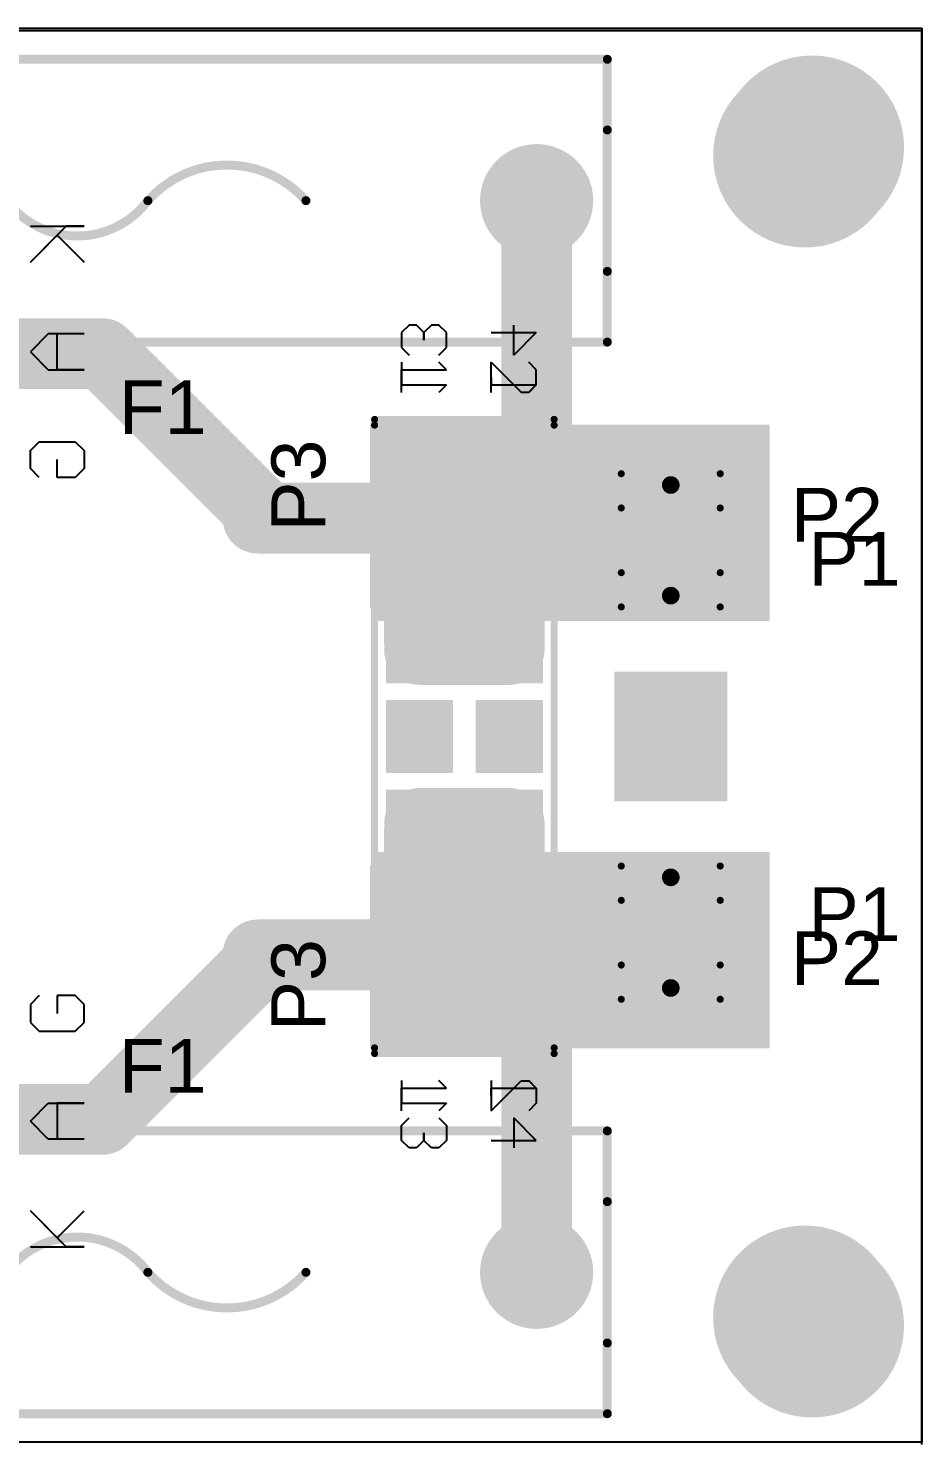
# Model space of a CAD drawing. Header units: millimetres. Extents: x 2180 to 2282, y 1158 to 1302.
# Drawn here: x 2257.14 to 2282.42, y 1157.51 to 1197.58 of the extents above; entities that cross this region are included whole.
import ezdxf

# ---------------------------------------------------------------- set-up
doc = ezdxf.new("R2010")
doc.units = ezdxf.units.MM
for name, color, linetype in [('1', 7, 'Continuous'), ('BottomLayer', 5, 'Continuous'), ('BottomSolder', 6, 'Continuous'), ('MultiLayer', 9, 'Continuous'), ('PadHoleLayer', 156, 'Continuous'), ('TopLayer', 1, 'Continuous'), ('TopOverlay', 40, 'Continuous'), ('TopSolder', 216, 'Continuous')]:
    doc.layers.add(name, color=color, linetype=linetype)
doc.styles.get("Standard").update_dxf_attribs({"font": 'arial.ttf'})

# ---------------------------------------------------------------- blocks, each defined once
blk = doc.blocks.new('F_______4')
at = {"layer": 'BottomLayer', "const_width": 1.5}
for points in [[(1.25, 0, 1), (2.75, 0, 1)], [(22.25, 0, 1), (23.75, 0, 1)]]:
    blk.add_lwpolyline(points, format="xyb", close=True, dxfattribs=at)
at = {"layer": 'BottomSolder', "const_width": 1.602}
for points in [[(1.199, 0, 1), (2.801, 0, 1)], [(22.199, 0, 1), (23.801, 0, 1)]]:
    blk.add_lwpolyline(points, format="xyb", close=True, dxfattribs=at)
at = {"layer": 'MultiLayer', "const_width": 1.5}
for points in [[(1.25, 0, 1), (2.75, 0, 1)], [(22.25, 0, 1), (23.75, 0, 1)]]:
    blk.add_lwpolyline(points, format="xyb", close=True, dxfattribs=at)
at = {"layer": 'PadHoleLayer', "const_width": 0.875}
for points in [[(1.562, 0, 1), (2.437, 0, 1)], [(22.563, 0, 1), (23.438, 0, 1)]]:
    blk.add_lwpolyline(points, format="xyb", close=True, dxfattribs=at)
at = {"layer": 'TopLayer', "const_width": 1.5}
for points in [[(1.25, 0, 1), (2.75, 0, 1)], [(22.25, 0, 1), (23.75, 0, 1)]]:
    blk.add_lwpolyline(points, format="xyb", close=True, dxfattribs=at)
at = {"layer": 'TopOverlay', "const_width": 0.254}
for points in [[(0, 4), (25, 4)], [(0, 2), (0, 4)], [(25, 2), (25, 4)], [(0, -2), (0, 2)], [(25, -2), (25, 2)], [(25, -4), (25, 2)], [(0, -4), (0, -2)], [(0, -4), (25, -4)]]:
    blk.add_lwpolyline(points, dxfattribs=at)
at = {"layer": 'TopOverlay', "const_width": 0.127}
for points in [[(-0.064, 4, 1), (0.064, 4, 1)], [(-0.064, 4, 1), (0.064, 4, 1)], [(24.937, 4, 1), (25.064, 4, 1)], [(24.937, 4, 1), (25.064, 4, 1)], [(-0.064, 2, 1), (0.064, 2, 1)], [(-0.064, 2, 1), (0.064, 2, 1)], [(24.937, 2, 1), (25.064, 2, 1)], [(24.937, 2, 1), (25.064, 2, 1)], [(24.937, 2, 1), (25.064, 2, 1)], [(7.936, 0, 1), (8.063, 0, 1)], [(11.936, 0, 1), (12.063, 0, 1)], [(11.936, 0, 1), (12.063, 0, 1)], [(16.409, 0, 1), (16.536, 0, 1)], [(-0.064, -2, 1), (0.064, -2, 1)], [(-0.064, -2, 1), (0.064, -2, 1)], [(24.937, -2, 1), (25.064, -2, 1)], [(-0.064, -4, 1), (0.064, -4, 1)], [(-0.064, -4, 1), (0.064, -4, 1)], [(24.937, -4, 1), (25.064, -4, 1)], [(24.937, -4, 1), (25.064, -4, 1)]]:
    blk.add_lwpolyline(points, format="xyb", close=True, dxfattribs=at)
at = {"layer": 'TopOverlay', "const_width": 0.254}
for points in [[(12, 0, -0.4514), (16.472, 0)], [(12, 0, -0.500001), (8, 0)]]:
    blk.add_lwpolyline(points, format="xyb", dxfattribs=at)
at = {"layer": 'TopSolder', "const_width": 1.602}
for points in [[(1.199, 0, 1), (2.801, 0, 1)], [(22.199, 0, 1), (23.801, 0, 1)]]:
    blk.add_lwpolyline(points, format="xyb", close=True, dxfattribs=at)
blk = doc.blocks.new('PIN1_5')
at = {"layer": 'BottomLayer'}
blk.add_solid([(-1.5, -1.5), (1.5, -1.5), (-1.5, 1.5), (1.5, 1.5)], dxfattribs=at)
at = {"layer": 'BottomSolder'}
blk.add_solid([(-1.602, -1.602), (1.602, -1.602), (-1.602, 1.602), (1.602, 1.602)], dxfattribs=at)
at = {"layer": 'MultiLayer'}
blk.add_solid([(-1.5, -1.5), (1.5, -1.5), (-1.5, 1.5), (1.5, 1.5)], dxfattribs=at)
at = {"layer": 'PadHoleLayer', "const_width": 1}
blk.add_lwpolyline([(-0.5, 0, 1), (0.5, 0, 1)], format="xyb", close=True, dxfattribs=at)
at = {"layer": 'TopLayer'}
blk.add_solid([(-1.5, -1.5), (1.5, -1.5), (-1.5, 1.5), (1.5, 1.5)], dxfattribs=at)
at = {"layer": 'TopOverlay'}
for points, const_width in [([(0.125, 2.05, 1), (-0.125, 2.05, 1)], 0.25), ([(-0.188, 2.05, 1), (-0.063, 2.05, 1)], 0.125), ([(0.063, 2.05, 1), (0.188, 2.05, 1)], 0.125), ([(-1.45, 1.4, 1), (-1.35, 1.4, 1)], 0.1), ([(-1.45, 1.4, 1), (-1.35, 1.4, 1)], 0.1), ([(1.35, 1.4, 1), (1.45, 1.4, 1)], 0.1), ([(1.35, 1.4, 1), (1.45, 1.4, 1)], 0.1), ([(-1.45, -1.4, 1), (-1.35, -1.4, 1)], 0.1), ([(-1.45, -1.4, 1), (-1.35, -1.4, 1)], 0.1), ([(1.35, -1.4, 1), (1.45, -1.4, 1)], 0.1), ([(1.35, -1.4, 1), (1.45, -1.4, 1)], 0.1)]:
    blk.add_lwpolyline(points, format="xyb", close=True, dxfattribs=dict(at, const_width=const_width))
at = {"layer": 'TopOverlay', "const_width": 0.2}
for points in [[(-1.4, -1.4), (-1.4, 1.4)], [(-1.4, 1.4), (1.4, 1.4)], [(1.4, -1.4), (1.4, 1.4)], [(-1.4, -1.4), (1.4, -1.4)]]:
    blk.add_lwpolyline(points, dxfattribs=at)
at = {"layer": 'TopSolder'}
blk.add_solid([(-1.602, -1.602), (1.602, -1.602), (-1.602, 1.602), (1.602, 1.602)], dxfattribs=at)
blk = doc.blocks.new('PIN1_6')
at = {"layer": 'BottomLayer'}
blk.add_solid([(-1.5, -1.5), (1.5, -1.5), (-1.5, 1.5), (1.5, 1.5)], dxfattribs=at)
at = {"layer": 'BottomSolder'}
blk.add_solid([(-1.602, -1.602), (1.602, -1.602), (-1.602, 1.602), (1.602, 1.602)], dxfattribs=at)
at = {"layer": 'MultiLayer'}
blk.add_solid([(-1.5, -1.5), (1.5, -1.5), (-1.5, 1.5), (1.5, 1.5)], dxfattribs=at)
at = {"layer": 'PadHoleLayer', "const_width": 1}
blk.add_lwpolyline([(-0.5, 0, 1), (0.5, 0, 1)], format="xyb", close=True, dxfattribs=at)
at = {"layer": 'TopLayer'}
blk.add_solid([(-1.5, -1.5), (1.5, -1.5), (-1.5, 1.5), (1.5, 1.5)], dxfattribs=at)
at = {"layer": 'TopOverlay'}
for points, const_width in [([(0.125, 2.05, 1), (-0.125, 2.05, 1)], 0.25), ([(-0.188, 2.05, 1), (-0.063, 2.05, 1)], 0.125), ([(0.063, 2.05, 1), (0.188, 2.05, 1)], 0.125), ([(-1.45, 1.4, 1), (-1.35, 1.4, 1)], 0.1), ([(-1.45, 1.4, 1), (-1.35, 1.4, 1)], 0.1), ([(1.35, 1.4, 1), (1.45, 1.4, 1)], 0.1), ([(1.35, 1.4, 1), (1.45, 1.4, 1)], 0.1), ([(-1.45, -1.4, 1), (-1.35, -1.4, 1)], 0.1), ([(-1.45, -1.4, 1), (-1.35, -1.4, 1)], 0.1), ([(1.35, -1.4, 1), (1.45, -1.4, 1)], 0.1), ([(1.35, -1.4, 1), (1.45, -1.4, 1)], 0.1)]:
    blk.add_lwpolyline(points, format="xyb", close=True, dxfattribs=dict(at, const_width=const_width))
at = {"layer": 'TopOverlay', "const_width": 0.2}
for points in [[(-1.4, -1.4), (-1.4, 1.4)], [(-1.4, 1.4), (1.4, 1.4)], [(1.4, -1.4), (1.4, 1.4)], [(-1.4, -1.4), (1.4, -1.4)]]:
    blk.add_lwpolyline(points, dxfattribs=at)
at = {"layer": 'TopSolder'}
blk.add_solid([(-1.602, -1.602), (1.602, -1.602), (-1.602, 1.602), (1.602, 1.602)], dxfattribs=at)
blk = doc.blocks.new('HDR2X7_7')
at = {"layer": 'BottomLayer'}
for points in [[(-0.85, 1.69), (0.85, 1.69), (-0.85, 3.39), (0.85, 3.39)], [(1.69, 1.69), (3.39, 1.69), (1.69, 3.39), (3.39, 3.39)], [(4.23, 1.69), (5.93, 1.69), (4.23, 3.39), (5.93, 3.39)], [(6.77, 1.69), (8.47, 1.69), (6.77, 3.39), (8.47, 3.39)], [(9.31, 1.69), (11.01, 1.69), (9.31, 3.39), (11.01, 3.39)], [(11.85, 1.69), (13.55, 1.69), (11.85, 3.39), (13.55, 3.39)], [(14.39, 1.69), (16.09, 1.69), (14.39, 3.39), (16.09, 3.39)], [(-0.85, -0.85), (0.85, -0.85), (-0.85, 0.85), (0.85, 0.85)], [(1.69, -0.85), (3.39, -0.85), (1.69, 0.85), (3.39, 0.85)], [(4.23, -0.85), (5.93, -0.85), (4.23, 0.85), (5.93, 0.85)], [(6.77, -0.85), (8.47, -0.85), (6.77, 0.85), (8.47, 0.85)], [(9.31, -0.85), (11.01, -0.85), (9.31, 0.85), (11.01, 0.85)], [(11.85, -0.85), (13.55, -0.85), (11.85, 0.85), (13.55, 0.85)], [(14.39, -0.85), (16.09, -0.85), (14.39, 0.85), (16.09, 0.85)]]:
    blk.add_solid(points, dxfattribs=at)
at = {"layer": 'BottomSolder'}
for points in [[(-0.952, 1.588), (0.952, 1.588), (-0.952, 3.492), (0.952, 3.492)], [(1.588, 1.588), (3.492, 1.588), (1.588, 3.492), (3.492, 3.492)], [(4.128, 1.588), (6.032, 1.588), (4.128, 3.492), (6.032, 3.492)], [(6.668, 1.588), (8.572, 1.588), (6.668, 3.492), (8.572, 3.492)], [(9.208, 1.588), (11.112, 1.588), (9.208, 3.492), (11.112, 3.492)], [(11.748, 1.588), (13.652, 1.588), (11.748, 3.492), (13.652, 3.492)], [(14.288, 1.588), (16.192, 1.588), (14.288, 3.492), (16.192, 3.492)], [(-0.952, -0.952), (0.952, -0.952), (-0.952, 0.952), (0.952, 0.952)], [(1.588, -0.952), (3.492, -0.952), (1.588, 0.952), (3.492, 0.952)], [(4.128, -0.952), (6.032, -0.952), (4.128, 0.952), (6.032, 0.952)], [(6.668, -0.952), (8.572, -0.952), (6.668, 0.952), (8.572, 0.952)], [(9.208, -0.952), (11.112, -0.952), (9.208, 0.952), (11.112, 0.952)], [(11.748, -0.952), (13.652, -0.952), (11.748, 0.952), (13.652, 0.952)], [(14.288, -0.952), (16.192, -0.952), (14.288, 0.952), (16.192, 0.952)]]:
    blk.add_solid(points, dxfattribs=at)
at = {"layer": 'MultiLayer'}
for points in [[(-0.85, 1.69), (0.85, 1.69), (-0.85, 3.39), (0.85, 3.39)], [(1.69, 1.69), (3.39, 1.69), (1.69, 3.39), (3.39, 3.39)], [(4.23, 1.69), (5.93, 1.69), (4.23, 3.39), (5.93, 3.39)], [(6.77, 1.69), (8.47, 1.69), (6.77, 3.39), (8.47, 3.39)], [(9.31, 1.69), (11.01, 1.69), (9.31, 3.39), (11.01, 3.39)], [(11.85, 1.69), (13.55, 1.69), (11.85, 3.39), (13.55, 3.39)], [(14.39, 1.69), (16.09, 1.69), (14.39, 3.39), (16.09, 3.39)], [(-0.85, -0.85), (0.85, -0.85), (-0.85, 0.85), (0.85, 0.85)], [(1.69, -0.85), (3.39, -0.85), (1.69, 0.85), (3.39, 0.85)], [(4.23, -0.85), (5.93, -0.85), (4.23, 0.85), (5.93, 0.85)], [(6.77, -0.85), (8.47, -0.85), (6.77, 0.85), (8.47, 0.85)], [(9.31, -0.85), (11.01, -0.85), (9.31, 0.85), (11.01, 0.85)], [(11.85, -0.85), (13.55, -0.85), (11.85, 0.85), (13.55, 0.85)], [(14.39, -0.85), (16.09, -0.85), (14.39, 0.85), (16.09, 0.85)]]:
    blk.add_solid(points, dxfattribs=at)
at = {"layer": 'PadHoleLayer', "const_width": 0.6}
for points in [[(-0.3, 2.54, 1), (0.3, 2.54, 1)], [(2.24, 2.54, 1), (2.84, 2.54, 1)], [(4.78, 2.54, 1), (5.38, 2.54, 1)], [(7.32, 2.54, 1), (7.92, 2.54, 1)], [(9.86, 2.54, 1), (10.46, 2.54, 1)], [(12.4, 2.54, 1), (13, 2.54, 1)], [(14.94, 2.54, 1), (15.54, 2.54, 1)], [(-0.3, 0, 1), (0.3, 0, 1)], [(2.24, 0, 1), (2.84, 0, 1)], [(4.78, 0, 1), (5.38, 0, 1)], [(7.32, 0, 1), (7.92, 0, 1)], [(9.86, 0, 1), (10.46, 0, 1)], [(12.4, 0, 1), (13, 0, 1)], [(14.94, 0, 1), (15.54, 0, 1)]]:
    blk.add_lwpolyline(points, format="xyb", close=True, dxfattribs=at)
at = {"layer": 'TopLayer'}
for points in [[(-0.85, 1.69), (0.85, 1.69), (-0.85, 3.39), (0.85, 3.39)], [(1.69, 1.69), (3.39, 1.69), (1.69, 3.39), (3.39, 3.39)], [(4.23, 1.69), (5.93, 1.69), (4.23, 3.39), (5.93, 3.39)], [(6.77, 1.69), (8.47, 1.69), (6.77, 3.39), (8.47, 3.39)], [(9.31, 1.69), (11.01, 1.69), (9.31, 3.39), (11.01, 3.39)], [(11.85, 1.69), (13.55, 1.69), (11.85, 3.39), (13.55, 3.39)], [(14.39, 1.69), (16.09, 1.69), (14.39, 3.39), (16.09, 3.39)], [(-0.85, -0.85), (0.85, -0.85), (-0.85, 0.85), (0.85, 0.85)], [(1.69, -0.85), (3.39, -0.85), (1.69, 0.85), (3.39, 0.85)], [(4.23, -0.85), (5.93, -0.85), (4.23, 0.85), (5.93, 0.85)], [(6.77, -0.85), (8.47, -0.85), (6.77, 0.85), (8.47, 0.85)], [(9.31, -0.85), (11.01, -0.85), (9.31, 0.85), (11.01, 0.85)], [(11.85, -0.85), (13.55, -0.85), (11.85, 0.85), (13.55, 0.85)], [(14.39, -0.85), (16.09, -0.85), (14.39, 0.85), (16.09, 0.85)]]:
    blk.add_solid(points, dxfattribs=at)
at = {"layer": 'TopOverlay'}
for p, q in [((-2.836, 3.302), (-3.048, 3.09)), ((-2.413, 3.302), (-2.836, 3.302)), ((-2.202, 3.09), (-2.413, 3.302)), ((17.484, 3.302), (17.272, 3.09)), ((17.484, 2.032), (17.484, 3.302)), ((18.965, 3.302), (18.33, 2.667)), ((18.965, 2.032), (18.965, 3.302)), ((-3.048, 2.032), (-2.202, 2.878)), ((-2.202, 2.878), (-2.202, 3.09)), ((18.33, 2.667), (19.176, 2.667)), ((-2.202, 2.032), (-3.048, 2.032)), ((17.272, 2.032), (17.695, 2.032)), ((17.695, 2.032), (17.484, 2.032)), ((-2.836, 0.762), (-3.048, 0.55)), ((-2.836, -0.508), (-2.836, 0.762)), ((17.484, 0.762), (17.272, 0.55)), ((17.484, -0.508), (17.484, 0.762)), ((18.33, 0.55), (18.542, 0.762)), ((18.542, 0.762), (18.965, 0.762)), ((18.965, 0.762), (19.176, 0.55)), ((19.176, 0.55), (19.176, 0.338)), ((18.965, 0.127), (18.753, 0.127)), ((18.753, 0.127), (18.965, 0.127)), ((19.176, 0.338), (18.965, 0.127)), ((18.965, 0.127), (19.176, -0.085)), ((18.542, -0.508), (18.33, -0.296)), ((19.176, -0.296), (18.965, -0.508)), ((19.176, -0.085), (19.176, -0.296)), ((-3.048, -0.508), (-2.625, -0.508)), ((-2.625, -0.508), (-2.836, -0.508)), ((17.272, -0.508), (17.695, -0.508)), ((17.695, -0.508), (17.484, -0.508)), ((18.965, -0.508), (18.542, -0.508))]:
    blk.add_line(p, q, dxfattribs=at)
at = {"layer": 'TopOverlay', "const_width": 0.2}
for points in [[(-1.27, -1.27), (-1.27, 3.81)], [(16.51, 3.81), (-1.27, 3.81)], [(16.51, -1.27), (16.51, 3.81)], [(16.51, -1.27), (-1.27, -1.27)]]:
    blk.add_lwpolyline(points, dxfattribs=at)
at = {"layer": 'TopOverlay', "const_width": 0.1}
for points in [[(-1.32, 3.81, 1), (-1.22, 3.81, 1)], [(-1.32, 3.81, 1), (-1.22, 3.81, 1)], [(16.46, 3.81, 1), (16.56, 3.81, 1)], [(16.46, 3.81, 1), (16.56, 3.81, 1)], [(-1.32, -1.27, 1), (-1.22, -1.27, 1)], [(-1.32, -1.27, 1), (-1.22, -1.27, 1)], [(16.46, -1.27, 1), (16.56, -1.27, 1)], [(16.46, -1.27, 1), (16.56, -1.27, 1)]]:
    blk.add_lwpolyline(points, format="xyb", close=True, dxfattribs=at)
at = {"layer": 'TopSolder'}
for points in [[(-0.952, 1.588), (0.952, 1.588), (-0.952, 3.492), (0.952, 3.492)], [(1.588, 1.588), (3.492, 1.588), (1.588, 3.492), (3.492, 3.492)], [(4.128, 1.588), (6.032, 1.588), (4.128, 3.492), (6.032, 3.492)], [(6.668, 1.588), (8.572, 1.588), (6.668, 3.492), (8.572, 3.492)], [(9.208, 1.588), (11.112, 1.588), (9.208, 3.492), (11.112, 3.492)], [(11.748, 1.588), (13.652, 1.588), (11.748, 3.492), (13.652, 3.492)], [(14.288, 1.588), (16.192, 1.588), (14.288, 3.492), (16.192, 3.492)], [(-0.952, -0.952), (0.952, -0.952), (-0.952, 0.952), (0.952, 0.952)], [(1.588, -0.952), (3.492, -0.952), (1.588, 0.952), (3.492, 0.952)], [(4.128, -0.952), (6.032, -0.952), (4.128, 0.952), (6.032, 0.952)], [(6.668, -0.952), (8.572, -0.952), (6.668, 0.952), (8.572, 0.952)], [(9.208, -0.952), (11.112, -0.952), (9.208, 0.952), (11.112, 0.952)], [(11.748, -0.952), (13.652, -0.952), (11.748, 0.952), (13.652, 0.952)], [(14.288, -0.952), (16.192, -0.952), (14.288, 0.952), (16.192, 0.952)]]:
    blk.add_solid(points, dxfattribs=at)

msp = doc.modelspace()

# ---------------------------------------------------------------- linework, layer by layer
for p, q in [((2180.423, 1197.582), (2282.423, 1197.582)), ((2180.423, 1197.582), (2282.423, 1197.582)), ((2282.423, 1197.512), (2180.423, 1197.512)), ((2282.423, 1197.582), (2282.423, 1157.582)), ((2282.423, 1157.512), (2282.423, 1197.512)), ((2282.423, 1157.582), (2180.423, 1157.582))]:
    msp.add_line(p, q)
at = {"layer": '1'}
for p, q in [((2180.423, 1197.582), (2282.423, 1197.582)), ((2180.423, 1197.582), (2282.423, 1197.582)), ((2282.423, 1197.582), (2282.423, 1157.582)), ((2258.215, 1191.982), (2257.2, 1190.967)), ((2257.2, 1191.982), (2258.723, 1191.982)), ((2257.2, 1190.967), (2257.962, 1191.728)), ((2257.962, 1191.728), (2258.723, 1190.967)), ((2258.723, 1191.982), (2258.215, 1191.982)), ((2257.708, 1188.935), (2257.2, 1188.427)), ((2258.723, 1188.935), (2257.708, 1188.935)), ((2257.962, 1187.919), (2257.962, 1188.935)), ((2257.2, 1188.427), (2257.708, 1187.919)), ((2257.708, 1187.919), (2258.723, 1187.919)), ((2258.723, 1187.919), (2257.962, 1187.919)), ((2257.2, 1185.634), (2257.454, 1185.888)), ((2257.454, 1185.888), (2258.469, 1185.888)), ((2258.469, 1185.888), (2258.723, 1185.634)), ((2257.2, 1185.126), (2257.2, 1185.634)), ((2257.962, 1184.872), (2257.962, 1185.38)), ((2258.723, 1185.634), (2258.723, 1185.126)), ((2257.454, 1184.872), (2257.2, 1185.126)), ((2258.723, 1185.126), (2258.469, 1184.872)), ((2258.469, 1184.872), (2257.962, 1184.872)), ((2282.423, 1157.582), (2180.423, 1157.582))]:
    msp.add_line(p, q, dxfattribs=at)
for points, const_width in [([(2277.823, 1193.982, -1), (2280.424, 1193.982, -1)], 2.602), ([(2277.823, 1193.982, -1), (2280.424, 1193.982, -1)], 2.602), ([(2277.873, 1193.982, -1), (2280.373, 1193.982, -1)], 2.5), ([(2277.873, 1193.982, -1), (2280.373, 1193.982, -1)], 2.5), ([(2277.873, 1193.982, -1), (2280.373, 1193.982, -1)], 2.5), ([(2278.373, 1193.982, -1), (2279.873, 1193.982, -1)], 1.5), ([(2258.736, 1188.382, -1), (2259.736, 1188.382, -1)], 1), ([(2258.736, 1188.382, -1), (2259.736, 1188.382, -1)], 1), ([(2267.712, 1185.248, -1), (2268.712, 1185.248, -1)], 1), ([(2270.252, 1185.248, -1), (2271.252, 1185.248, -1)], 1), ([(2270.252, 1185.248, -1), (2271.252, 1185.248, -1)], 1), ([(2263.14, 1183.978, -1), (2264.14, 1183.978, -1)], 1), ([(2263.14, 1183.724, -1), (2264.14, 1183.724, -1)], 1), ([(2266.696, 1183.724, -1), (2267.696, 1183.724, -1)], 1), ([(2266.696, 1183.724, -1), (2267.696, 1183.724, -1)], 1), ([(2263.39, 1183.978, -1), (2263.89, 1183.978, -1)], 0.5), ([(2263.39, 1183.724, -1), (2263.89, 1183.724, -1)], 0.5), ([(2267.712, 1182.708, -1), (2268.712, 1182.708, -1)], 1), ([(2267.712, 1182.708, -1), (2268.712, 1182.708, -1)], 1), ([(2270.252, 1182.708, -1), (2271.252, 1182.708, -1)], 1), ([(2270.252, 1182.708, -1), (2271.252, 1182.708, -1)], 1), ([(2267.712, 1180.168, -1), (2268.712, 1180.168, -1)], 1), ([(2267.712, 1180.168, -1), (2268.712, 1180.168, -1)], 1), ([(2270.252, 1180.168, -1), (2271.252, 1180.168, -1)], 1), ([(2270.252, 1180.168, -1), (2271.252, 1180.168, -1)], 1), ([(2274.823, 1177.782, -1), (2275.823, 1177.782, -1)], 1), ([(2267.712, 1175.088, -1), (2268.712, 1175.088, -1)], 1), ([(2270.252, 1175.088, -1), (2271.252, 1175.088, -1)], 1), ([(2270.252, 1175.088, -1), (2271.252, 1175.088, -1)], 1), ([(2267.712, 1172.548, -1), (2268.712, 1172.548, -1)], 1), ([(2270.252, 1172.548, -1), (2271.252, 1172.548, -1)], 1), ([(2270.252, 1172.548, -1), (2271.252, 1172.548, -1)], 1), ([(2270.252, 1172.548, -1), (2271.252, 1172.548, -1)], 1), ([(2267.712, 1170.008, -1), (2268.712, 1170.008, -1)], 1), ([(2270.252, 1170.008, -1), (2271.252, 1170.008, -1)], 1), ([(2270.252, 1170.008, -1), (2271.252, 1170.008, -1)], 1), ([(2271.027, 1169.132, -1), (2272.027, 1169.132, -1)], 1), ([(2271.027, 1162.388, -1), (2272.027, 1162.388, -1)], 1), ([(2278.023, 1160.882, -1), (2280.624, 1160.882, -1)], 2.602), ([(2278.023, 1160.882, -1), (2280.624, 1160.882, -1)], 2.602), ([(2278.073, 1160.882, -1), (2280.573, 1160.882, -1)], 2.5), ([(2278.073, 1160.882, -1), (2280.573, 1160.882, -1)], 2.5), ([(2278.073, 1160.882, -1), (2280.573, 1160.882, -1)], 2.5), ([(2278.573, 1160.882, -1), (2280.073, 1160.882, -1)], 1.5)]:
    msp.add_lwpolyline(points, format="xyb", close=True, dxfattribs=dict(at, const_width=const_width))
for points, const_width in [([(2250.323, 1188.382), (2259.236, 1188.382)], 2), ([(2259.236, 1188.382), (2263.64, 1183.978)], 2), ([(2268.212, 1185.248), (2270.752, 1185.248)], 2), ([(2270.752, 1185.248), (2270.752, 1182.708)], 2), ([(2263.64, 1183.724), (2267.196, 1183.724)], 2), ([(2267.196, 1183.724), (2268.212, 1182.708)], 2), ([(2263.64, 1183.978), (2263.64, 1183.724)], 1), ([(2268.212, 1182.708), (2268.212, 1180.168)], 2), ([(2270.752, 1182.708), (2270.752, 1180.168)], 2), ([(2268.212, 1180.168), (2270.752, 1180.168)], 2), ([(2268.212, 1175.088), (2270.752, 1175.088)], 2), ([(2270.752, 1175.088), (2270.752, 1172.548)], 2), ([(2268.212, 1172.548), (2270.752, 1172.548)], 2), ([(2270.752, 1172.548), (2270.752, 1170.008)], 2), ([(2268.212, 1170.008), (2270.752, 1170.008)], 2), ([(2271.527, 1169.132), (2271.527, 1162.388)], 2)]:
    msp.add_lwpolyline(points, dxfattribs=dict(at, const_width=const_width))
for points in [[(2266.815, 1186.372), (2278.118, 1186.372), (2266.815, 1181.182), (2278.118, 1181.182)], [(2273.722, 1179.384), (2276.925, 1179.384), (2273.722, 1176.181), (2276.925, 1176.181)], [(2273.722, 1179.384), (2276.925, 1179.384), (2273.722, 1176.181), (2276.925, 1176.181)], [(2273.823, 1179.282), (2276.823, 1179.282), (2273.823, 1176.282), (2276.823, 1176.282)], [(2273.823, 1179.282), (2276.823, 1179.282), (2273.823, 1176.282), (2276.823, 1176.282)], [(2273.823, 1179.282), (2276.823, 1179.282), (2273.823, 1176.282), (2276.823, 1176.282)], [(2266.942, 1174.282), (2278.118, 1174.282), (2266.942, 1168.738), (2278.118, 1168.738)]]:
    msp.add_solid(points, dxfattribs=at)
at = {"layer": 'BottomLayer'}
for points, const_width in [([(2278.073, 1194.212, 1), (2280.573, 1194.212, 1)], 2.5), ([(2277.873, 1193.982, -1), (2280.373, 1193.982, -1)], 2.5), ([(2271.027, 1192.706, 1), (2272.027, 1192.706, 1)], 1), ([(2258.736, 1188.382, -1), (2259.736, 1188.382, -1)], 1), ([(2258.736, 1188.382, -1), (2259.736, 1188.382, -1)], 1), ([(2271.027, 1185.962, 1), (2272.027, 1185.962, 1)], 1), ([(2267.712, 1185.248, -1), (2268.712, 1185.248, -1)], 1), ([(2270.252, 1185.248, -1), (2271.252, 1185.248, -1)], 1), ([(2270.252, 1185.248, -1), (2271.252, 1185.248, -1)], 1), ([(2267.712, 1185.086, 1), (2268.712, 1185.086, 1)], 1), ([(2270.252, 1185.086, 1), (2271.252, 1185.086, 1)], 1), ([(2270.252, 1185.086, 1), (2271.252, 1185.086, 1)], 1), ([(2263.14, 1183.978, -1), (2264.14, 1183.978, -1)], 1), ([(2263.14, 1183.724, -1), (2264.14, 1183.724, -1)], 1), ([(2266.696, 1183.724, -1), (2267.696, 1183.724, -1)], 1), ([(2266.696, 1183.724, -1), (2267.696, 1183.724, -1)], 1), ([(2263.39, 1183.978, -1), (2263.89, 1183.978, -1)], 0.5), ([(2263.39, 1183.724, -1), (2263.89, 1183.724, -1)], 0.5), ([(2267.712, 1182.708, -1), (2268.712, 1182.708, -1)], 1), ([(2267.712, 1182.708, -1), (2268.712, 1182.708, -1)], 1), ([(2270.252, 1182.708, -1), (2271.252, 1182.708, -1)], 1), ([(2270.252, 1182.708, -1), (2271.252, 1182.708, -1)], 1), ([(2267.712, 1182.546, 1), (2268.712, 1182.546, 1)], 1), ([(2270.252, 1182.546, 1), (2271.252, 1182.546, 1)], 1), ([(2270.252, 1182.546, 1), (2271.252, 1182.546, 1)], 1), ([(2270.252, 1182.546, 1), (2271.252, 1182.546, 1)], 1), ([(2267.712, 1180.168, -1), (2268.712, 1180.168, -1)], 1), ([(2267.712, 1180.168, -1), (2268.712, 1180.168, -1)], 1), ([(2267.712, 1180.006, 1), (2268.712, 1180.006, 1)], 1), ([(2270.252, 1180.168, -1), (2271.252, 1180.168, -1)], 1), ([(2270.252, 1180.168, -1), (2271.252, 1180.168, -1)], 1), ([(2270.252, 1180.006, 1), (2271.252, 1180.006, 1)], 1), ([(2270.252, 1180.006, 1), (2271.252, 1180.006, 1)], 1), ([(2267.712, 1175.088, -1), (2268.712, 1175.088, -1)], 1), ([(2270.252, 1175.088, -1), (2271.252, 1175.088, -1)], 1), ([(2270.252, 1175.088, -1), (2271.252, 1175.088, -1)], 1), ([(2267.712, 1174.926, 1), (2268.712, 1174.926, 1)], 1), ([(2267.712, 1174.926, 1), (2268.712, 1174.926, 1)], 1), ([(2270.252, 1174.926, 1), (2271.252, 1174.926, 1)], 1), ([(2270.252, 1174.926, 1), (2271.252, 1174.926, 1)], 1), ([(2267.712, 1172.548, -1), (2268.712, 1172.548, -1)], 1), ([(2267.712, 1172.386, 1), (2268.712, 1172.386, 1)], 1), ([(2267.712, 1172.386, 1), (2268.712, 1172.386, 1)], 1), ([(2270.252, 1172.548, -1), (2271.252, 1172.548, -1)], 1), ([(2270.252, 1172.548, -1), (2271.252, 1172.548, -1)], 1), ([(2270.252, 1172.548, -1), (2271.252, 1172.548, -1)], 1), ([(2270.252, 1172.386, 1), (2271.252, 1172.386, 1)], 1), ([(2270.252, 1172.386, 1), (2271.252, 1172.386, 1)], 1), ([(2263.14, 1171.37, 1), (2264.14, 1171.37, 1)], 1), ([(2263.14, 1171.116, 1), (2264.14, 1171.116, 1)], 1), ([(2266.696, 1171.37, 1), (2267.696, 1171.37, 1)], 1), ([(2266.696, 1171.37, 1), (2267.696, 1171.37, 1)], 1), ([(2263.39, 1171.37, 1), (2263.89, 1171.37, 1)], 0.5), ([(2263.39, 1171.116, 1), (2263.89, 1171.116, 1)], 0.5), ([(2267.712, 1170.008, -1), (2268.712, 1170.008, -1)], 1), ([(2270.252, 1170.008, -1), (2271.252, 1170.008, -1)], 1), ([(2270.252, 1170.008, -1), (2271.252, 1170.008, -1)], 1), ([(2267.712, 1169.846, 1), (2268.712, 1169.846, 1)], 1), ([(2270.252, 1169.846, 1), (2271.252, 1169.846, 1)], 1), ([(2270.252, 1169.846, 1), (2271.252, 1169.846, 1)], 1), ([(2271.027, 1169.132, -1), (2272.027, 1169.132, -1)], 1), ([(2258.736, 1166.712, 1), (2259.736, 1166.712, 1)], 1), ([(2258.736, 1166.712, 1), (2259.736, 1166.712, 1)], 1), ([(2271.027, 1162.388, -1), (2272.027, 1162.388, -1)], 1), ([(2277.873, 1161.112, 1), (2280.373, 1161.112, 1)], 2.5), ([(2278.073, 1160.882, -1), (2280.573, 1160.882, -1)], 2.5)]:
    msp.add_lwpolyline(points, format="xyb", close=True, dxfattribs=dict(at, const_width=const_width))
for points, const_width in [([(2271.527, 1185.962), (2271.527, 1192.706)], 2), ([(2250.323, 1188.382), (2259.236, 1188.382)], 2), ([(2259.236, 1188.382), (2263.64, 1183.978)], 2), ([(2268.212, 1185.248), (2270.752, 1185.248)], 2), ([(2270.752, 1185.248), (2270.752, 1182.708)], 2), ([(2268.212, 1185.086), (2270.752, 1185.086)], 2), ([(2270.752, 1182.546), (2270.752, 1185.086)], 2), ([(2263.64, 1183.724), (2267.196, 1183.724)], 2), ([(2267.196, 1183.724), (2268.212, 1182.708)], 2), ([(2263.64, 1183.978), (2263.64, 1183.724)], 1), ([(2268.212, 1182.708), (2268.212, 1180.168)], 2), ([(2270.752, 1182.708), (2270.752, 1180.168)], 2), ([(2268.212, 1182.546), (2270.752, 1182.546)], 2), ([(2270.752, 1180.006), (2270.752, 1182.546)], 2), ([(2268.212, 1180.168), (2270.752, 1180.168)], 2), ([(2268.212, 1180.006), (2270.752, 1180.006)], 2), ([(2268.212, 1175.088), (2270.752, 1175.088)], 2), ([(2270.752, 1175.088), (2270.752, 1172.548)], 2), ([(2268.212, 1174.926), (2270.752, 1174.926)], 2), ([(2268.212, 1172.386), (2268.212, 1174.926)], 2), ([(2270.752, 1172.386), (2270.752, 1174.926)], 2), ([(2267.196, 1171.37), (2268.212, 1172.386)], 2), ([(2268.212, 1172.548), (2270.752, 1172.548)], 2), ([(2270.752, 1172.548), (2270.752, 1170.008)], 2), ([(2270.752, 1169.846), (2270.752, 1172.386)], 2), ([(2259.236, 1166.712), (2263.64, 1171.116)], 2), ([(2263.64, 1171.37), (2267.196, 1171.37)], 2), ([(2263.64, 1171.116), (2263.64, 1171.37)], 1), ([(2268.212, 1170.008), (2270.752, 1170.008)], 2), ([(2268.212, 1169.846), (2270.752, 1169.846)], 2), ([(2271.527, 1169.132), (2271.527, 1162.388)], 2), ([(2250.323, 1166.712), (2259.236, 1166.712)], 2)]:
    msp.add_lwpolyline(points, dxfattribs=dict(at, const_width=const_width))
for points in [[(2266.815, 1186.372), (2278.118, 1186.372), (2266.815, 1181.182), (2278.118, 1181.182)], [(2266.942, 1180.812), (2278.118, 1180.812), (2266.942, 1186.356), (2278.118, 1186.356)], [(2273.823, 1179.282), (2276.823, 1179.282), (2273.823, 1176.282), (2276.823, 1176.282)], [(2273.823, 1175.812), (2276.823, 1175.812), (2273.823, 1178.812), (2276.823, 1178.812)], [(2266.942, 1174.282), (2278.118, 1174.282), (2266.942, 1168.738), (2278.118, 1168.738)], [(2266.815, 1168.722), (2278.118, 1168.722), (2266.815, 1173.912), (2278.118, 1173.912)]]:
    msp.add_solid(points, dxfattribs=at)
at = {"layer": 'BottomSolder', "const_width": 2.602}
for points in [[(2277.823, 1193.982, -1), (2280.424, 1193.982, -1)], [(2278.023, 1194.212, 1), (2280.624, 1194.212, 1)], [(2277.823, 1161.112, 1), (2280.424, 1161.112, 1)], [(2278.023, 1160.882, -1), (2280.624, 1160.882, -1)]]:
    msp.add_lwpolyline(points, format="xyb", close=True, dxfattribs=at)
at = {"layer": 'BottomSolder'}
for points in [[(2273.722, 1179.384), (2276.925, 1179.384), (2273.722, 1176.181), (2276.925, 1176.181)], [(2273.722, 1175.71), (2276.925, 1175.71), (2273.722, 1178.913), (2276.925, 1178.913)]]:
    msp.add_solid(points, dxfattribs=at)
at = {"layer": 'MultiLayer', "const_width": 2.5}
for points in [[(2278.073, 1194.212, 1), (2280.573, 1194.212, 1)], [(2277.873, 1193.982, -1), (2280.373, 1193.982, -1)], [(2277.873, 1161.112, 1), (2280.373, 1161.112, 1)], [(2278.073, 1160.882, -1), (2280.573, 1160.882, -1)]]:
    msp.add_lwpolyline(points, format="xyb", close=True, dxfattribs=at)
at = {"layer": 'MultiLayer'}
for points in [[(2273.823, 1179.282), (2276.823, 1179.282), (2273.823, 1176.282), (2276.823, 1176.282)], [(2273.823, 1175.812), (2276.823, 1175.812), (2273.823, 1178.812), (2276.823, 1178.812)]]:
    msp.add_solid(points, dxfattribs=at)
at = {"layer": 'PadHoleLayer'}
for points, const_width in [([(2278.573, 1194.212, 1), (2280.073, 1194.212, 1)], 1.5), ([(2278.373, 1193.982, -1), (2279.873, 1193.982, -1)], 1.5), ([(2274.823, 1177.782, -1), (2275.823, 1177.782, -1)], 1), ([(2274.823, 1177.312, 1), (2275.823, 1177.312, 1)], 1), ([(2278.373, 1161.112, 1), (2279.873, 1161.112, 1)], 1.5), ([(2278.573, 1160.882, -1), (2280.073, 1160.882, -1)], 1.5)]:
    msp.add_lwpolyline(points, format="xyb", close=True, dxfattribs=dict(at, const_width=const_width))
at = {"layer": 'TopLayer', "const_width": 2.5}
for points in [[(2278.073, 1194.212, 1), (2280.573, 1194.212, 1)], [(2277.873, 1193.982, -1), (2280.373, 1193.982, -1)], [(2277.873, 1161.112, 1), (2280.373, 1161.112, 1)], [(2278.073, 1160.882, -1), (2280.573, 1160.882, -1)]]:
    msp.add_lwpolyline(points, format="xyb", close=True, dxfattribs=at)
at = {"layer": 'TopLayer'}
for points in [[(2273.823, 1179.282), (2276.823, 1179.282), (2273.823, 1176.282), (2276.823, 1176.282)], [(2273.823, 1175.812), (2276.823, 1175.812), (2273.823, 1178.812), (2276.823, 1178.812)]]:
    msp.add_solid(points, dxfattribs=at)
at = {"layer": 'TopOverlay'}
for p, q in [((2257.2, 1191.982), (2258.723, 1191.982)), ((2258.215, 1191.982), (2257.2, 1190.967)), ((2257.2, 1190.967), (2257.962, 1191.728)), ((2257.962, 1191.728), (2258.723, 1190.967)), ((2258.723, 1191.982), (2258.215, 1191.982)), ((2257.708, 1188.935), (2257.2, 1188.427)), ((2258.723, 1188.935), (2257.708, 1188.935)), ((2257.962, 1187.919), (2257.962, 1188.935)), ((2257.2, 1188.427), (2257.708, 1187.919)), ((2257.708, 1187.919), (2258.723, 1187.919)), ((2258.723, 1187.919), (2257.962, 1187.919)), ((2257.2, 1185.634), (2257.454, 1185.888)), ((2257.454, 1185.888), (2258.469, 1185.888)), ((2258.469, 1185.888), (2258.723, 1185.634)), ((2257.2, 1185.126), (2257.2, 1185.634)), ((2257.962, 1184.872), (2257.962, 1185.38)), ((2258.723, 1185.634), (2258.723, 1185.126)), ((2257.454, 1184.872), (2257.2, 1185.126)), ((2258.723, 1185.126), (2258.469, 1184.872)), ((2258.469, 1184.872), (2257.962, 1184.872)), ((2257.454, 1170.221), (2257.2, 1169.967)), ((2258.469, 1170.221), (2257.962, 1170.221)), ((2257.962, 1170.221), (2257.962, 1169.714)), ((2258.723, 1169.967), (2258.469, 1170.221)), ((2257.2, 1169.967), (2257.2, 1169.46)), ((2258.723, 1169.46), (2258.723, 1169.967)), ((2257.2, 1169.46), (2257.454, 1169.206)), ((2258.469, 1169.206), (2258.723, 1169.46)), ((2257.454, 1169.206), (2258.469, 1169.206)), ((2257.2, 1166.666), (2257.708, 1167.174)), ((2257.708, 1167.174), (2258.723, 1167.174)), ((2258.723, 1167.174), (2257.962, 1167.174)), ((2257.962, 1167.174), (2257.962, 1166.159)), ((2257.708, 1166.159), (2257.2, 1166.666)), ((2258.723, 1166.159), (2257.708, 1166.159)), ((2258.215, 1163.112), (2257.2, 1164.127)), ((2257.2, 1164.127), (2257.962, 1163.366)), ((2257.962, 1163.366), (2258.723, 1164.127)), ((2257.2, 1163.112), (2258.723, 1163.112)), ((2258.723, 1163.112), (2258.215, 1163.112))]:
    msp.add_line(p, q, dxfattribs=at)
at = {"layer": 'TopSolder', "const_width": 2.602}
for points in [[(2277.823, 1193.982, -1), (2280.424, 1193.982, -1)], [(2278.023, 1194.212, 1), (2280.624, 1194.212, 1)], [(2277.823, 1161.112, 1), (2280.424, 1161.112, 1)], [(2278.023, 1160.882, -1), (2280.624, 1160.882, -1)]]:
    msp.add_lwpolyline(points, format="xyb", close=True, dxfattribs=at)
at = {"layer": 'TopSolder'}
for points in [[(2273.722, 1179.384), (2276.925, 1179.384), (2273.722, 1176.181), (2276.925, 1176.181)], [(2273.722, 1175.71), (2276.925, 1175.71), (2273.722, 1178.913), (2276.925, 1178.913)]]:
    msp.add_solid(points, dxfattribs=at)

# ---------------------------------------------------------------- block references
for name, p in [('F_______4', (2248.527, 1192.706)), ('PIN1_5', (2275.323, 1182.612)), ('PIN1_6', (2275.323, 1171.512))]:
    msp.add_blockref(name, p)
at = {"xscale": -1}
for name, p, rotation in [('HDR2X7_7', (2268.212, 1170.008), 270), ('PIN1_6', (2275.323, 1183.582), 180), ('PIN1_5', (2275.323, 1172.482), 180), ('F_______4', (2248.527, 1162.388), 180)]:
    msp.add_blockref(name, p, dxfattribs=dict(at, rotation=rotation))
at = {"rotation": 270}
msp.add_blockref('HDR2X7_7', (2268.212, 1185.086), dxfattribs=at)
at = {"layer": '1', "xscale": -1}
for name, p, rotation in [('HDR2X7_7', (2268.212, 1170.008), 270), ('PIN1_6', (2275.323, 1183.582), 180), ('PIN1_5', (2275.323, 1172.482), 180), ('F_______4', (2248.527, 1162.388), 180)]:
    msp.add_blockref(name, p, dxfattribs=dict(at, rotation=rotation))

# ---------------------------------------------------------------- texts
at = {"layer": '1'}
msp.add_text('P3', height=1.524, rotation=90, dxfattribs=at).set_placement((2265.545, 1183.343))
for s, p in [('P2', (2278.723, 1183.058)), ('P1', (2279.223, 1171.758)), ('F1', (2259.703, 1167.468))]:
    msp.add_text(s, height=1.524, dxfattribs=at).set_placement(p)
at = {"layer": 'TopOverlay'}
for s, p in [('F1', (2259.703, 1186.102)), ('P2', (2278.723, 1183.058)), ('P1', (2279.223, 1181.812)), ('P1', (2279.223, 1171.758)), ('P2', (2278.723, 1170.512)), ('F1', (2259.703, 1167.468))]:
    msp.add_text(s, height=1.524, dxfattribs=at).set_placement(p)
for p in [(2265.545, 1183.343), (2265.545, 1169.211)]:
    msp.add_text('P3', height=1.524, rotation=90, dxfattribs=at).set_placement(p)

doc.saveas('drawing.dxf')
